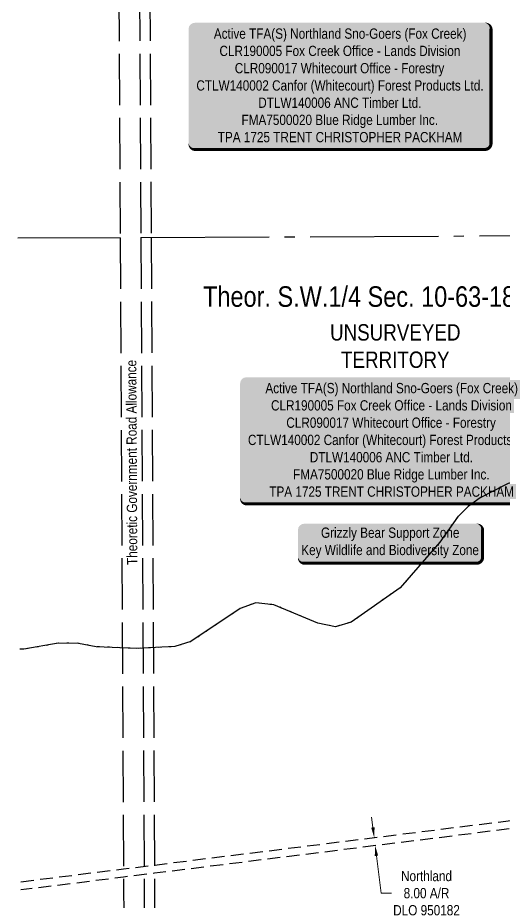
# Model space of a CAD drawing. Extents: x 521099 to 549685, y 6023217 to 6034691.
# Drawn here: x 522746 to 523220, y 6031457 to 6032319 of the extents above; entities that cross this region are included whole.
import ezdxf
from ezdxf.enums import TextEntityAlignment as Align

# ---------------------------------------------------------------- set-up
doc = ezdxf.new("R2010")
doc.units = 0
doc.header["$LTSCALE"] = 5
doc.header["$PDSIZE"] = 0.5
for name, pattern in [('foc-ACCESSROAD', [3.75, 2.5, -1.25]), ('foc-QUARTERLINE', [33, 25, -3, 2, -3]), ('foc-UNSURVEYED', [12.5, 10, -2.5]), ('foc-WHEELTRACKS', [2, 0.4, -1.6])]:
    doc.linetypes.add(name, pattern=pattern)
doc.layers.get('Defpoints').update_dxf_attribs({"color": 9})
for name, color, linetype in [('AS-WILDLIFE-BLOCK', 131, 'Continuous'), ('C-SYMBOL', 7, 'Continuous'), ('F-AR', 190, 'foc-ACCESSROAD'), ('L-QSEC', 8, 'foc-QUARTERLINE'), ('L-ROAD-T', 7, 'Continuous'), ('L-UNS-T', 3, 'Continuous'), ('L-USEC', 7, 'foc-UNSURVEYED'), ('T-WATER-P3', 160, 'foc-WHEELTRACKS')]:
    doc.layers.add(name, color=color, linetype=linetype)
doc.layers.add('F-AR-T', color=190, linetype='Continuous', lineweight=9)
doc.styles.add('175L', font='ARIALN.TTF', dxfattribs={"height": 20})
doc.styles.add('80', font='ARIALN.TTF', dxfattribs={"height": 10})
doc.styles.add('80CG', font='ARIALN.TTF', dxfattribs={"height": 10})
doc.styles.add('80L', font='ARIALN.TTF', dxfattribs={"height": 10})
doc.styles.add('foc-LtypeFont', font='ARIALN.TTF', dxfattribs={"height": 7.35})
doc.linetypes.add('foc-TOPO-flowdirection-NOLINE', pattern='A,0,[">",foc-LtypeFont,S=0.3,R=0,X=0,Y=-0.945],-20,[">",foc-LtypeFont,S=0.3,R=0,X=0,Y=-0.945],0', length=20)
doc.dimstyles.new('Compass 5 000', dxfattribs={"dimscale": 5, "dimtxt": 9, "dimasz": 2, "dimexe": 0.2, "dimexo": 0.0625, "dimgap": 0.5, "dimtad": 0, "dimtih": 1, "dimtoh": 1, "dimzin": 0, "dimdsep": 46, "dimtxsty": '80CG', "dimcen": 0.1, "dimse1": 1, "dimse2": 1, "dimclrd": 256, "dimclrt": 256, "dimaunit": 1, "dimadec": 4, "dimazin": 0, "dimtfac": 0.06, "dimtofl": 0, "dimtmove": 0, "dimatfit": 1, "dimfxl": 0.2, "dimtolj": 1, "dimtzin": 0, "dimlwd": -1, "dimarcsym": 0})

# ---------------------------------------------------------------- blocks, each defined once
blk = doc.blocks.new('*U435')
h = blk.add_hatch(color=255)
edge = h.paths.add_edge_path()
edge.add_line((-141.5, -62.5), (141.5, -62.5))
edge.add_arc((141.5, -56.5), 6, 270, 360)
edge.add_line((147.5, -56.5), (147.5, 55))
edge.add_arc((141.5, 55), 6, 0, 90)
edge.add_line((141.5, 61), (-141.5, 61))
edge.add_arc((-141.5, 55), 6, 90, 180)
edge.add_line((-147.5, 55), (-147.5, -56.5))
edge.add_arc((-141.5, -56.5), 6, 180, 270)
at = {"color": 44, "flags": 128}
blk.add_lwpolyline([(-141.5, -62.5, 3, 3, 0), (141.5, -62.5, 3, 3, 0.414214), (147.5, -56.5, 3, 3, 0), (147.5, 55, 3, 0, 0.414214), (141.5, 61, 0, 0, 0), (-141.5, 61, 0, 0, 0.414214), (-147.5, 55, 0, 0, 0), (-147.5, -56.5, 0, 3, 0.414214)], format="xyseb", close=True, dxfattribs=at)
at = {"color": 44, "style": '80'}
blk.add_attdef('ENTER_TEXT_001', (-35.99, -5), '', height=10, dxfattribs=at)
blk = doc.blocks.new('*D416')
at = {"layer": 'Defpoints', "color": 0, "transparency": 16777216}
for p in [(523111.63, 6031522.19), (523094.48, 6031511.98), (523112.62, 6031514.25)]:
    blk.add_point(p, dxfattribs=at)
at = {"layer": 'F-AR-T', "transparency": 16777216}
for p, q in [((523092.25, 6031529.85), (523091.01, 6031539.77)), ((523095.72, 6031502.06), (523100.26, 6031465.7)), ((523100.26, 6031465.7), (523110.26, 6031465.7))]:
    blk.add_line(p, q, dxfattribs=at)
for points in [[(523093.9, 6031530.05), (523090.59, 6031529.64), (523093.49, 6031519.92)], [(523097.37, 6031502.27), (523094.06, 6031501.85), (523094.48, 6031511.98)]]:
    blk.add_solid(points, dxfattribs=at)
at = {"layer": 'F-AR-T', "transparency": 16777216, "insert": (523144.51, 6031465.7), "char_height": 10, "attachment_point": 5, "style": '80CG'}
blk.add_mtext('\\A1;Northland\\P8.00 A/R\\PDLO 950182', dxfattribs=at)
blk = doc.blocks.new('*U974')
h = blk.add_hatch(color=255)
edge = h.paths.add_edge_path()
edge.add_line((-84, -20), (84, -20))
edge.add_arc((84, -14), 6, 270, 360)
edge.add_line((90, -14), (90, 12.5))
edge.add_arc((84, 12.5), 6, 0, 90)
edge.add_line((84, 18.5), (-84, 18.5))
edge.add_arc((-84, 12.5), 6, 90, 180)
edge.add_line((-90, 12.5), (-90, -14))
edge.add_arc((-84, -14), 6, 180, 270)
at = {"color": 131, "flags": 128}
blk.add_lwpolyline([(-84, -20, 3, 3, 0), (84, -20, 3, 3, 0.414214), (90, -14, 3, 3, 0), (90, 12.5, 3, 0, 0.414214), (84, 18.5, 0, 0, 0), (-84, 18.5, 0, 0, 0.414214), (-90, 12.5, 0, 0, 0), (-90, -14, 0, 3, 0.414214)], format="xyseb", close=True, dxfattribs=at)
at = {"color": 131, "style": '80'}
blk.add_attdef('ENTER_TEXT_001', (-35.99, -5), '', height=10, dxfattribs=at)

msp = doc.modelspace()

# ---------------------------------------------------------------- linework, layer by layer
at = {"layer": 'F-AR', "flags": 128}
for points in [[(522749.17, 6031476.889), (522849.056, 6031489.373), (522879.197, 6031493.141), (523484.017, 6031568.736), (523536.822, 6031578.401), (523676.183, 6031595.615), (523910.776, 6031624.575), (523922.382, 6031626.008), (523945.756, 6031628.894), (523957.369, 6031630.328), (524483.202, 6031695.292), (524513.341, 6031699.014), (524583.084, 6031707.629)], [(524583.128, 6031699.571), (524513.385, 6031690.957), (524483.246, 6031687.234), (523963.169, 6031622.982), (523951.557, 6031621.547), (523928.185, 6031618.661), (523916.58, 6031617.228), (523676.225, 6031587.557), (523537.802, 6031570.46), (523485.009, 6031560.795), (522879.237, 6031485.082), (522849.097, 6031481.315), (522749.211, 6031468.83)]]:
    msp.add_lwpolyline(points, dxfattribs=at)
at = {"layer": 'L-QSEC', "flags": 128}
for points in [[(522866.037, 6032104.653), (523638.837, 6032108.532)], [(522845.93, 6032104.552), (522745.983, 6032104.051)]]:
    msp.add_lwpolyline(points, dxfattribs=at)
at = {"layer": 'L-USEC', "flags": 128}
for points in [[(522841.845, 6032908.682), (522845.931, 6032104.552)], [(522861.952, 6032908.784), (522866.037, 6032104.653)], [(522872.005, 6032908.833), (522876.09, 6032104.704)], [(522845.931, 6032104.552), (522850.016, 6031300.422)], [(522866.037, 6032104.653), (522870.122, 6031300.524)], [(522876.09, 6032104.704), (522880.175, 6031300.573)]]:
    msp.add_lwpolyline(points, dxfattribs=at)
at = {"layer": 'T-WATER-P3', "flags": 128}
msp.add_lwpolyline([(523409.747, 6031682.494), (523399.354, 6031698.98), (523375.466, 6031757.613), (523357.242, 6031821.267), (523357.205, 6031840.898), (523351.384, 6031855.69), (523343.633, 6031868.571), (523328.099, 6031872.299), (523310.736, 6031869.792), (523274.794, 6031875.048), (523256.655, 6031873.326), (523224.018, 6031865.061), (523196.7, 6031851.01), (523185.015, 6031842.417), (523174.586, 6031832.255), (523157.551, 6031807.896), (523118.817, 6031763.396), (523071.184, 6031729.922), (523055.674, 6031725.245), (523038.578, 6031728.861), (522995.664, 6031746.755), (522978.02, 6031748.69), (522962.987, 6031743.173), (522914.818, 6031710.84), (522899.187, 6031705.985), (522861.534, 6031704.227), (522822.395, 6031705.954), (522805.357, 6031709.209), (522785.484, 6031709.235), (522751.957, 6031703.375), (522748.019, 6031703.379)], dxfattribs=at)
at = {"layer": 'T-WATER-P3', "linetype": 'foc-TOPO-flowdirection-NOLINE', "flags": 128}
msp.add_lwpolyline([(523814.343, 6031128.791), (523805.612, 6031150.76), (523785.852, 6031192.448), (523777.623, 6031204.969), (523742.034, 6031250.987), (523712.443, 6031281.549), (523671.467, 6031331.204), (523655.693, 6031349.991), (523633.985, 6031370.134), (523614.625, 6031392.37), (523597.134, 6031416.218), (523572.861, 6031454.922), (523542.944, 6031507.879), (523507.568, 6031576.109), (523492.337, 6031597.688), (523478.9, 6031611.772), (523455.622, 6031630.061), (523445.16, 6031640.672), (523424.777, 6031662.311), (523409.747, 6031682.494), (523399.354, 6031698.98), (523375.466, 6031757.613), (523357.242, 6031821.267), (523357.205, 6031840.898), (523351.384, 6031855.69), (523343.633, 6031868.571), (523328.099, 6031872.299), (523310.736, 6031869.792), (523274.794, 6031875.048), (523256.655, 6031873.326), (523224.018, 6031865.061), (523196.7, 6031851.01), (523185.015, 6031842.417), (523174.586, 6031832.255), (523157.551, 6031807.896), (523118.817, 6031763.396), (523071.184, 6031729.922), (523055.674, 6031725.245), (523038.578, 6031728.861), (522995.664, 6031746.755), (522978.02, 6031748.69), (522962.987, 6031743.173), (522914.818, 6031710.84), (522899.187, 6031705.985), (522861.534, 6031704.227), (522822.395, 6031705.954), (522805.357, 6031709.209), (522785.484, 6031709.235), (522751.957, 6031703.375), (522748.019, 6031703.379)], dxfattribs=at)

# ---------------------------------------------------------------- block references
ref = msp.add_blockref('*U435', (523059.965, 6032252.99), dxfattribs=dict(xscale=0.99948145, yscale=0.99948145, zscale=0.99948145))
ref.add_attrib('ENTER_TEXT_001', 'Active TFA(S) Northland Sno-Goers (Fox Creek)', (522937.191, 6032298.427), dxfattribs={"color": 44, "height": 9.99481, "style": '80'})
ref.add_attrib('ENTER_TEXT_002', 'CLR190005 Fox Creek Office - Lands Division', (522942.675, 6032281.592), dxfattribs={"color": 44, "height": 9.99481, "style": '80'})
ref.add_attrib('ENTER_TEXT_003', 'CLR090017 Whitecourt Office - Forestry', (522957.603, 6032264.757), dxfattribs={"color": 44, "height": 9.99481, "style": '80'})
ref.add_attrib('ENTER_TEXT_004', 'CTLW140002 Canfor (Whitecourt) Forest Products Ltd.', (522920.177, 6032247.921), dxfattribs={"color": 44, "height": 9.99481, "style": '80'})
ref.add_attrib('ENTER_TEXT_005', 'DTLW140006 ANC Timber Ltd.', (522980.487, 6032231.086), dxfattribs={"color": 44, "height": 9.99481, "style": '80'})
ref.add_attrib('ENTER_TEXT_006', 'FMA7500020 Blue Ridge Lumber Inc.', (522964.182, 6032214.387), dxfattribs={"color": 44, "height": 9.99481, "style": '80'})
ref.add_attrib('ENTER_TEXT_007', 'TPA 1725 TRENT CHRISTOPHER PACKHAM', (522940.978, 6032197.552), dxfattribs={"color": 44, "height": 9.99481, "style": '80'})
ref = msp.add_blockref('*U435', (523110.227, 6031907.531), dxfattribs=dict(xscale=0.99948145, yscale=0.99948145, zscale=0.99948145))
ref.add_attrib('ENTER_TEXT_001', 'Active TFA(S) Northland Sno-Goers (Fox Creek)', (522987.453, 6031952.968), dxfattribs={"color": 44, "height": 9.99481, "style": '80'})
ref.add_attrib('ENTER_TEXT_002', 'CLR190005 Fox Creek Office - Lands Division', (522992.938, 6031936.133), dxfattribs={"color": 44, "height": 9.99481, "style": '80'})
ref.add_attrib('ENTER_TEXT_003', 'CLR090017 Whitecourt Office - Forestry', (523007.865, 6031919.297), dxfattribs={"color": 44, "height": 9.99481, "style": '80'})
ref.add_attrib('ENTER_TEXT_004', 'CTLW140002 Canfor (Whitecourt) Forest Products Ltd.', (522970.439, 6031902.462), dxfattribs={"color": 44, "height": 9.99481, "style": '80'})
ref.add_attrib('ENTER_TEXT_005', 'DTLW140006 ANC Timber Ltd.', (523030.749, 6031885.627), dxfattribs={"color": 44, "height": 9.99481, "style": '80'})
ref.add_attrib('ENTER_TEXT_006', 'FMA7500020 Blue Ridge Lumber Inc.', (523014.445, 6031868.928), dxfattribs={"color": 44, "height": 9.99481, "style": '80'})
ref.add_attrib('ENTER_TEXT_007', 'TPA 1725 TRENT CHRISTOPHER PACKHAM', (522991.24, 6031852.093), dxfattribs={"color": 44, "height": 9.99481, "style": '80'})
at = {"layer": 'AS-WILDLIFE-BLOCK'}
ref = msp.add_blockref('*U974', (523109.204, 6031807.241), dxfattribs=at)
ref.add_attrib('ENTER_TEXT_001', 'Grizzly Bear Support Zone', (523041.639, 6031812.041), dxfattribs={"layer": '0', "color": 131, "height": 10, "style": '80'})
ref.add_attrib('ENTER_TEXT_002', 'Key Wildlife and Biodiversity Zone', (523022.43, 6031795.204), dxfattribs={"layer": '0', "color": 131, "height": 10, "style": '80'})

# ---------------------------------------------------------------- texts
at = {"layer": 'C-SYMBOL', "color": 3, "style": '175L'}
msp.add_text('Theor. S.W.1/4 Sec. 10-63-18-W.5M.', height=19.98963, dxfattribs=at).set_placement((523115.672, 6032031.185), align=Align.BOTTOM_CENTER)
at = {"layer": 'L-ROAD-T', "style": '80L'}
msp.add_text('Theoretic Government Road Allowance', height=9.99481, rotation=90.270788, dxfattribs=at).set_placement((522857.115, 6031885.503), align=Align.MIDDLE_CENTER)
at = {"layer": 'L-UNS-T', "color": 3, "insert": (523114.061, 6031998.821), "char_height": 15.9917, "attachment_point": 5, "style": '80L'}
msp.add_mtext_dynamic_manual_height_columns('UNSURVEYED TERRITORY', width=126.3482, gutter_width=47.475, heights=[0], dxfattribs=at)

# ---------------------------------------------------------------- dimensions: what is measured, and where the dimension line sits
at = {"layer": 'F-AR-T'}
dim = msp.add_linear_dim(base=(523094.478, 6031511.984), p1=(523111.625, 6031522.191), p2=(523112.618, 6031514.251), angle=277.124294, text='Northland\\P8.00 A/R\\PDLO 950182', dimstyle='Compass 5 000', dxfattribs=at)
dim.commit()
dim.dimension.update_dxf_attribs({"geometry": '*D416', "text_midpoint": (523144.512, 6031465.703), "dimtype": 161})

doc.saveas('drawing.dxf')
